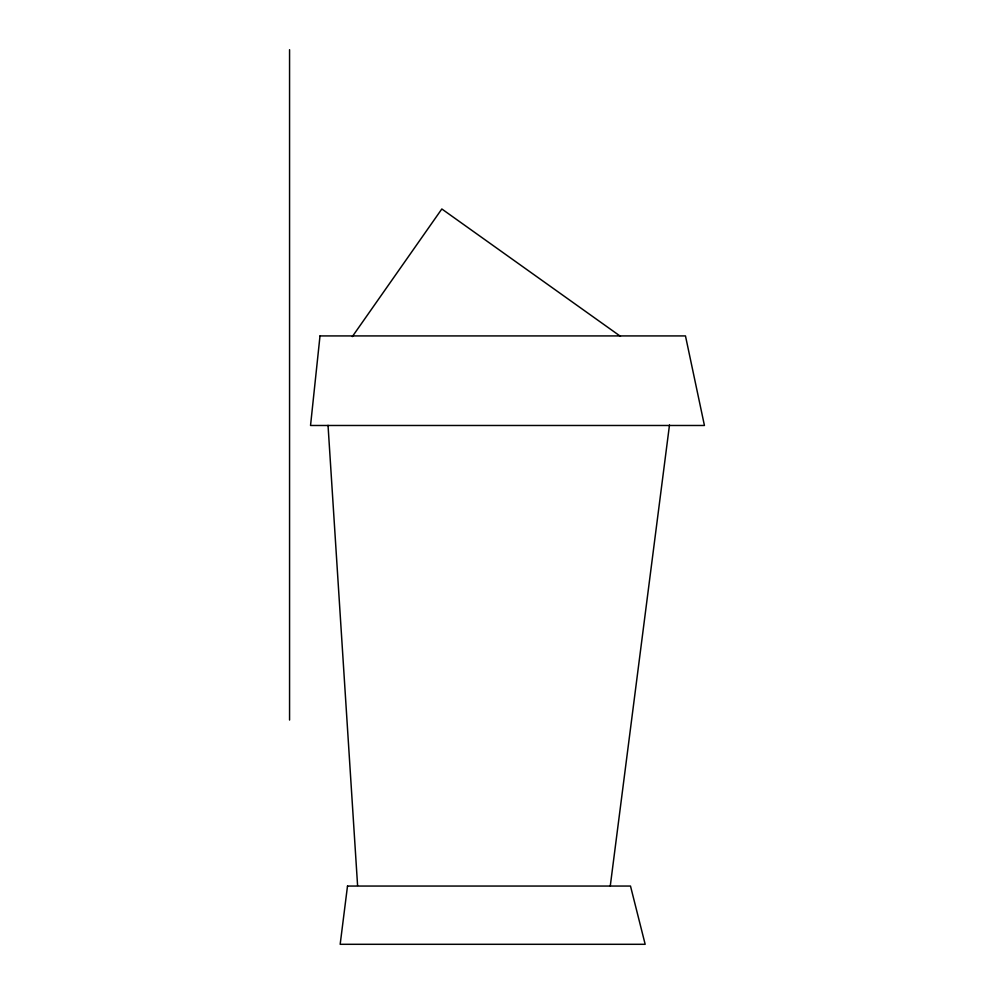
<?xml version="1.0" encoding="UTF-8"?>
<svg xmlns="http://www.w3.org/2000/svg" width="994" height="994" viewBox="0 0 994 994"><rect width="100%" height="100%" fill="white"/><g stroke="black" fill="none" stroke-linecap="round" stroke-linejoin="round"><path stroke-width="1.49" d="M610.279 885.915L669.496 424.947M352.323 336.606L441.833 208.976L620.467 336.32M328.032 425.345L357.579 885.43M289.565 49.7L289.565 720.054M320.006 335.922L310.538 425.482L704.435 425.482L685.475 335.922L320.006 335.922M347.502 886.052L340.172 944.3L645.168 944.3L630.494 886.052L347.502 886.052"/></g></svg>
